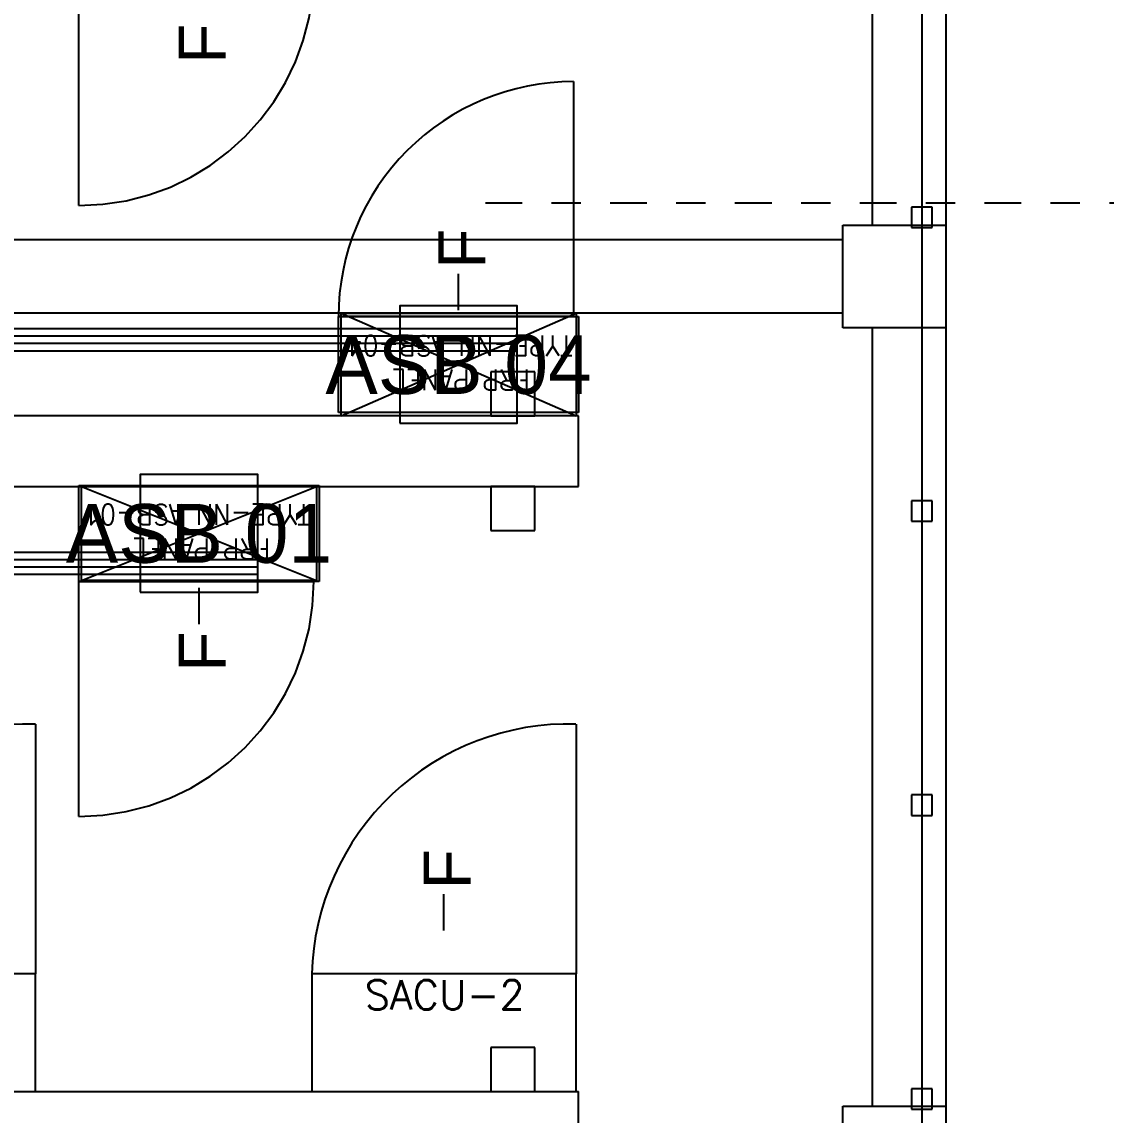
# Model space of a CAD drawing. Header units: metres. Extents: x 530177 to 530565, y 2673484 to 2673812.
# Drawn here: x 530365.141 to 530368.834, y 2673641.573 to 2673645.295 of the extents above; entities that cross this region are included whole.
import ezdxf
from ezdxf.enums import TextEntityAlignment as Align

# ---------------------------------------------------------------- set-up
doc = ezdxf.new("R2010")
doc.units = ezdxf.units.M
for name, pattern in [('CENTER', [2, 1.25, -0.25, 0.25, -0.25]), ('DASHED', [0.75, 0.5, -0.25]), ('HIDDEN', [0.375, 0.25, -0.125]), ('PHANTOM', [63.5, 31.75, -6.35, 6.35, -6.35, 6.35, -6.35])]:
    doc.linetypes.add(name, pattern=pattern)
for name, color, linetype in [('1', 5, 'Continuous'), ('IDT', 7, 'Continuous'), ('LT Cable(AG) INV to LT Panel BL-21', 2, 'Continuous')]:
    doc.layers.add(name, color=color, linetype=linetype)
doc.styles.add('Arial', font='arial.ttf')
doc.styles.add('RomanS', font='romans.shx')
doc.styles.get("Standard").update_dxf_attribs({"font": 'Adani Regular.ttf'})

# ---------------------------------------------------------------- blocks, each defined once
blk = doc.blocks.new('ASB')
at = {"layer": '1', "color": 5}
blk.add_lwpolyline([(-0.2, -0.2), (0.2, -0.2), (0.2, 0.2), (-0.2, 0.2)], close=True, dxfattribs=at)
at = {"layer": '1', "color": 7}
blk.add_attdef('ID', text='', height=0.2, dxfattribs=at).set_placement((0, 0), align=Align.MIDDLE_CENTER)
blk = doc.blocks.new('IDT')
at = {"layer": 'IDT', "color": 8, "linetype": 'PHANTOM', "ltscale": 0.25}
blk.add_line((25.6331, 9.1603), (25.6331, 16.0353), dxfattribs=at)
at = {"layer": 'IDT', "color": 8}
for p, q in [((25.552, 15.0601), (25.552, 15.4101)), ((25.902, 15.4101), (25.902, 15.0601)), ((25.902, 15.0601), (25.552, 15.0601)), ((25.552, 12.4101), (25.552, 15.0601)), ((25.5981, 15.0703), (25.5981, 15.0003)), ((25.6681, 15.0703), (25.5981, 15.0703)), ((25.6681, 15.0003), (25.6681, 15.0703)), ((25.802, 12.4101), (25.802, 15.0601)), ((32.6992, 15.0097), (26.802, 15.0097)), ((26.951, 15.0097), (26.951, 14.8597)), ((27.101, 15.0097), (26.951, 15.0097)), ((27.101, 14.8597), (27.101, 15.0097)), ((25.5981, 15.0003), (25.6681, 15.0003)), ((26.951, 14.8597), (27.101, 14.8597)), ((25.5981, 14.0703), (25.5981, 14.0003)), ((25.6681, 14.0703), (25.5981, 14.0703)), ((25.6681, 14.0003), (25.6681, 14.0703)), ((25.5981, 14.0003), (25.6681, 14.0003)), ((27.686, 13.2732), (28.504, 13.2732)), ((27.686, 12.9462), (27.686, 13.2732)), ((27.695, 12.9497), (27.695, 13.2697)), ((27.695, 13.2697), (28.495, 13.2697)), ((28.495, 13.2697), (27.695, 12.9497)), ((28.495, 12.9497), (27.695, 13.2697)), ((28.495, 13.2697), (28.495, 12.9497)), ((28.504, 13.2732), (28.504, 12.9462)), ((25.5981, 13.0685), (25.5981, 12.9985)), ((25.6681, 13.0685), (25.5981, 13.0685)), ((25.6681, 12.9985), (25.6681, 13.0685)), ((26.951, 13.0997), (26.951, 12.9497)), ((27.101, 13.0997), (26.951, 13.0997)), ((27.101, 12.9497), (27.101, 13.0997)), ((25.5981, 12.9985), (25.6681, 12.9985)), ((32.6992, 12.9497), (26.802, 12.9497)), ((26.951, 12.9497), (27.101, 12.9497)), ((28.504, 12.9462), (27.686, 12.9462)), ((28.495, 12.9497), (27.695, 12.9497)), ((26.802, 12.7097), (32.6992, 12.7097)), ((26.802, 12.6984), (27.62, 12.6984)), ((26.802, 12.3714), (26.802, 12.6984)), ((26.811, 12.3601), (26.811, 12.7097)), ((26.811, 12.7097), (27.611, 12.7097)), ((27.611, 12.7097), (26.811, 12.3601)), ((27.611, 12.3601), (26.811, 12.7097)), ((26.951, 12.7097), (26.951, 12.5597)), ((27.101, 12.7097), (26.951, 12.7097)), ((27.101, 12.5597), (27.101, 12.7097)), ((27.611, 12.7097), (27.611, 12.3601)), ((27.62, 12.6984), (27.62, 12.3714)), ((26.951, 12.5597), (27.101, 12.5597)), ((25.552, 12.0601), (25.552, 12.4101)), ((25.552, 12.4101), (25.902, 12.4101)), ((25.902, 12.4101), (25.902, 12.0601)), ((25.902, 12.3601), (29.552, 12.3601)), ((27.62, 12.3714), (26.802, 12.3714)), ((27.611, 12.3601), (26.811, 12.3601)), ((25.902, 12.1101), (29.552, 12.1101)), ((25.902, 12.0601), (25.552, 12.0601)), ((25.552, 9.4101), (25.552, 12.0601)), ((25.5981, 12.0685), (25.5981, 11.9985)), ((25.6681, 12.0685), (25.5981, 12.0685)), ((25.6681, 11.9985), (25.6681, 12.0685)), ((25.802, 9.4101), (25.802, 12.0601)), ((25.5981, 11.9985), (25.6681, 11.9985))]:
    blk.add_line(p, q, dxfattribs=at)
at = {"layer": 'IDT', "color": 8, "linetype": 'HIDDEN', "ltscale": 2.5}
for p, q in [((26.802, 15.2497), (26.802, 15.0097)), ((26.802, 12.9497), (26.802, 12.7097))]:
    blk.add_line(p, q, dxfattribs=at)
at = {"layer": 'IDT', "color": 7}
for p, q in [((27.711, 15.0097), (26.811, 15.0097)), ((26.811, 15.0097), (26.811, 14.6097)), ((27.711, 14.6097), (27.711, 15.0097)), ((29.552, 15.0097), (28.652, 15.0097)), ((28.652, 15.0097), (28.652, 14.6097)), ((26.811, 14.6097), (27.711, 14.6097)), ((28.652, 14.6097), (29.552, 14.6097)), ((27.261, 14.4621), (27.261, 14.4109)), ((27.261, 14.4109), (27.261, 14.3384)), ((28.095, 13.3458), (28.095, 13.4183)), ((28.095, 13.2947), (28.095, 13.3458)), ((27.686, 13.2732), (28.504, 13.2732)), ((27.686, 12.9462), (27.686, 13.2732)), ((28.504, 13.2732), (28.504, 12.9462)), ((28.504, 12.9462), (27.686, 12.9462)), ((26.802, 12.6984), (27.62, 12.6984)), ((26.802, 12.3714), (26.802, 12.6984)), ((27.62, 12.6984), (27.62, 12.3714)), ((27.62, 12.3714), (26.802, 12.3714)), ((27.211, 12.3497), (27.211, 12.2985)), ((27.211, 12.2985), (27.211, 12.226))]:
    blk.add_line(p, q, dxfattribs=at)
at = {"layer": 'IDT', "color": 8, "linetype": 'DASHED', "ltscale": 5}
for p, q in [((26.811, 13.7589), (26.811, 14.6097)), ((26.811, 14.6097), (27.711, 14.6097)), ((28.652, 13.7589), (28.652, 14.6097)), ((28.652, 14.6097), (29.552, 14.6097)), ((28.504, 14.0732), (28.504, 13.2732)), ((28.4602, 13.2732), (27.704, 13.2732)), ((28.504, 13.2732), (28.4602, 13.2732)), ((26.82, 11.5714), (26.82, 12.3714)), ((26.82, 12.3714), (26.8639, 12.3714)), ((26.8639, 12.3714), (27.62, 12.3714)), ((28.504, 11.9932), (28.504, 11.1932))]:
    blk.add_line(p, q, dxfattribs=at)
at = {"layer": 'IDT', "color": 8, "linetype": 'CENTER', "ltscale": 0.1}
blk.add_line((12.5447, 11.9854), (27.1642, 11.9854), dxfattribs=at)
at = {"layer": 'IDT', "color": 8, "linetype": 'DASHED', "ltscale": 5}
for centre, radius, start, end in [((26.8361, 14.6339), 0.8753, 268.3615, 358.4192), ((28.6771, 14.6339), 0.8753, 268.3615, 358.4192), ((28.504, 13.2732), 0.8, 90, 180), ((26.82, 12.3714), 0.8, 270, 0), ((28.504, 11.1932), 0.8, 90, 180)]:
    blk.add_arc(centre, radius, start, end, dxfattribs=at)
at = {"layer": 'IDT', "color": 7, "ltscale": 0.1, "style": 'RomanS'}
blk.add_text('SACU-2', height=0.1, rotation=180, dxfattribs=at).set_placement((27.5305, 14.7306))
at = {"layer": 'IDT', "color": 7, "style": 'Arial'}
for p in [(27.1698, 14.3212), (28.0038, 13.5801), (27.1198, 12.2089), (28.0038, 11.511)]:
    blk.add_text('F', height=0.16, rotation=270, dxfattribs=at).set_placement(p)
at = {"layer": 'IDT', "color": 7, "style": 'RomanS', "width": 0.9}
for s, p in [('FRP PANEL', (27.8518, 13.1269)), ('TYPE-NN ASB-01', (27.7167, 13.0102)), ('FRP PANEL', (26.9678, 12.5521)), ('TYPE-NN ASB-04', (26.8222, 12.4354))]:
    blk.add_text(s, height=0.07, dxfattribs=at).set_placement(p)

msp = doc.modelspace()

# ---------------------------------------------------------------- linework, layer by layer
at = {"layer": 'LT Cable(AG) INV to LT Panel BL-21', "color": 5}
for points in [[(530365.9443, 2673643.4385), (530361.4993, 2673643.4385, 0.057005), (530361.2961, 2673643.4152), (530359.723, 2673643.0506, -0.057005), (530359.5198, 2673643.0273), (530355.8683, 2673643.0273, 0.414214), (530354.9683, 2673642.1273), (530354.9683, 2673625.4392, 0.04511), (530354.9829, 2673625.2778), (530355.0637, 2673624.8345, -0.04511), (530355.0783, 2673624.6731), (530355.0783, 2673624.0622), (530404.3373, 2673624.0622, 0.414214), (530405.2373, 2673624.9622), (530405.2373, 2673653.1622, -0.414214), (530406.1373, 2673654.0622), (530498.069, 2673654.0622, 0.414214), (530498.969, 2673654.9622), (530498.969, 2673655.1878)], [(530365.9443, 2673643.4135), (530361.4993, 2673643.4135, 0.057005), (530361.2961, 2673643.3902), (530359.723, 2673643.0256, -0.057005), (530359.5198, 2673643.0023), (530355.8933, 2673643.0023, 0.414214), (530354.9933, 2673642.1023), (530354.9933, 2673625.4415, 0.04511), (530355.0079, 2673625.2801), (530355.0887, 2673624.8368, -0.04511), (530355.1033, 2673624.6754), (530355.1033, 2673624.0872), (530404.3123, 2673624.0872, 0.414214), (530405.2123, 2673624.9872), (530405.2123, 2673653.1872, -0.414214), (530406.1123, 2673654.0872), (530433.285, 2673654.0872, 0.414214), (530434.185, 2673654.9872), (530434.185, 2673655.1878)], [(530365.9443, 2673643.4885), (530361.4993, 2673643.4885, 0.057005), (530361.2961, 2673643.4652), (530359.723, 2673643.1006, -0.057005), (530359.5198, 2673643.0773), (530355.8183, 2673643.0773, 0.414214), (530354.9183, 2673642.1773), (530354.9183, 2673625.4347, 0.04511), (530354.9329, 2673625.2733), (530355.0137, 2673624.83, -0.04511), (530355.0283, 2673624.6686), (530355.0283, 2673617.4122, 0.414214), (530355.9283, 2673616.5122), (530400.893, 2673616.5122, 0.414214), (530401.793, 2673617.4122), (530401.793, 2673617.6878)], [(530365.9443, 2673643.4635), (530361.4993, 2673643.4635, 0.057005), (530361.2961, 2673643.4402), (530359.723, 2673643.0756, -0.057005), (530359.5198, 2673643.0523), (530355.8433, 2673643.0523, 0.414214), (530354.9433, 2673642.1523), (530354.9433, 2673625.437, 0.04511), (530354.9579, 2673625.2756), (530355.0387, 2673624.8323, -0.04511), (530355.0533, 2673624.6709), (530355.0533, 2673624.0372), (530498.069, 2673624.0372, 0.414214), (530498.969, 2673624.9372), (530498.969, 2673625.1878)]]:
    msp.add_lwpolyline(points, format="xyb", dxfattribs=at)
at = {"layer": 'LT Cable(AG) INV to LT Panel BL-21'}
for points in [[(530366.8283, 2673644.2243), (530361.5106, 2673644.2243, -0.118831), (530361.1005, 2673644.3232), (530359.6542, 2673645.0635, 0.118831), (530359.2442, 2673645.1624), (530352.8058, 2673645.1624, 0.414214), (530351.9058, 2673644.2624), (530351.9058, 2673625.4149, 0.02362), (530351.9098, 2673625.33), (530351.9618, 2673624.7814, -0.02362), (530351.9658, 2673624.6965), (530351.9658, 2673624.0247), (530337.9238, 2673624.0247, -0.414214), (530337.0238, 2673624.9247), (530337.0238, 2673630.6247, 0.414214), (530336.1238, 2673631.5247), (530211.7176, 2673631.5247, -0.414214), (530210.8176, 2673632.4247), (530210.8176, 2673632.6878)], [(530366.8283, 2673644.2493), (530361.5106, 2673644.2493, -0.118831), (530361.1005, 2673644.3482), (530359.6542, 2673645.0885, 0.118831), (530359.2442, 2673645.1874), (530352.7808, 2673645.1874, 0.414214), (530351.8808, 2673644.2874), (530351.8808, 2673625.4137, 0.02362), (530351.8848, 2673625.3288), (530351.9368, 2673624.7802, -0.02362), (530351.9408, 2673624.6953), (530351.9408, 2673624.0497), (530337.9488, 2673624.0497, -0.414214), (530337.0488, 2673624.9497), (530337.0488, 2673630.6497, 0.414214), (530336.1488, 2673631.5497), (530308.8936, 2673631.5497, -0.414214), (530307.9936, 2673632.4497), (530307.9936, 2673632.6878)], [(530366.8283, 2673644.1993), (530361.5106, 2673644.1993, -0.118831), (530361.1005, 2673644.2982), (530359.6542, 2673645.0385, 0.118831), (530359.2442, 2673645.1374), (530352.8308, 2673645.1374, 0.414214), (530351.9308, 2673644.2374), (530351.9308, 2673625.416, 0.02362), (530351.9348, 2673625.3312), (530351.9868, 2673624.7826, -0.02362), (530351.9908, 2673624.6977), (530351.9908, 2673609.8997, -0.414214), (530351.0908, 2673608.9997), (530341.2856, 2673608.9997, -0.414214), (530340.3856, 2673609.8997), (530340.3856, 2673610.1878)], [(530366.8283, 2673644.1743), (530361.5106, 2673644.1743, -0.118831), (530361.1005, 2673644.2732), (530359.6542, 2673645.0135, 0.118831), (530359.2442, 2673645.1124), (530352.8558, 2673645.1124, 0.414214), (530351.9558, 2673644.2124), (530351.9558, 2673625.4172, 0.02362), (530351.9598, 2673625.3323), (530352.0118, 2673624.7838, -0.02362), (530352.0158, 2673624.6989), (530352.0158, 2673609.8747, -0.414214), (530351.1158, 2673608.9747), (530244.1096, 2673608.9747, -0.414214), (530243.2096, 2673609.8747), (530243.2096, 2673610.1878)]]:
    msp.add_lwpolyline(points, format="xyb", dxfattribs=at)

# ---------------------------------------------------------------- block references
at = {"layer": '1'}
for p, values in [((530366.6283, 2673644.1281), {'ID': 'ASB 04'}), ((530365.7443, 2673643.5533), {'ID': 'ASB 01'})]:
    msp.add_blockref('ASB', p, dxfattribs=at).add_auto_attribs(values)
at = {"layer": 'IDT', "color": 8, "rotation": 180}
msp.add_blockref('IDT', (530393.8393, 2673656.663), dxfattribs=at)

doc.saveas('drawing.dxf')
